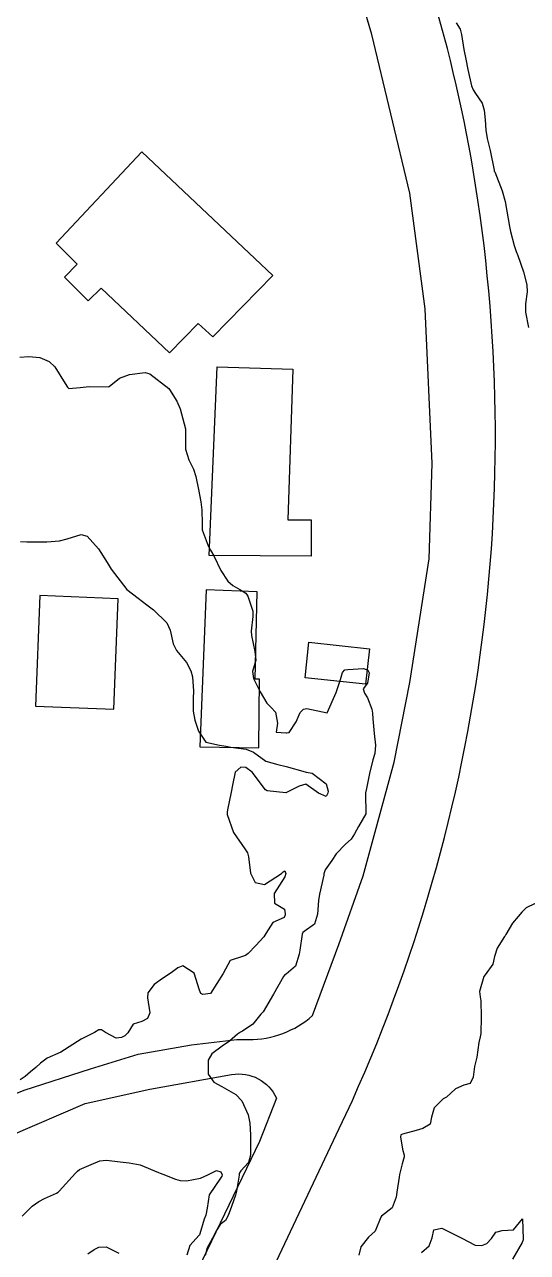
# Model space of a CAD drawing. Header units: metres. Extents: x 307586 to 320046, y 7427249 to 7434250.
# Drawn here: x 314439.6 to 314489.5, y 7432603.2 to 7432725.1 of the extents above; entities that cross this region are included whole.
import ezdxf

# ---------------------------------------------------------------- set-up
doc = ezdxf.new("R2010")
doc.units = ezdxf.units.M
doc.header["$MEASUREMENT"] = 0
for name, color, linetype in [('Curvas de Nivel 1m', 11, 'Continuous'), ('Edificações', 30, 'Continuous'), ('Vias Primárias', 230, 'Continuous'), ('Vias Secundárias', 230, 'Continuous')]:
    doc.layers.add(name, color=color, linetype=linetype)

msp = doc.modelspace()

# ---------------------------------------------------------------- linework, layer by layer
at = {"layer": 'Curvas de Nivel 1m', "flags": 128}
for points, elevation in [([(314482.43, 7432725.28), (314482.81, 7432724.65), (314482.95, 7432724.11), (314483.18, 7432722.64), (314483.37, 7432721.66), (314483.58, 7432720.64), (314483.96, 7432719.03), (314484.1, 7432718.63), (314484.35, 7432718.27), (314485.02, 7432717.3), (314485.21, 7432716.62), (314485.29, 7432715.65), (314485.36, 7432714.61), (314485.49, 7432713.8), (314485.8, 7432712.61), (314486.2, 7432710.65), (314486.21, 7432710.6), (314486.21, 7432710.56), (314486.25, 7432710.48), (314487, 7432708.59), (314487.29, 7432707.53), (314487.46, 7432706.59), (314487.71, 7432705.06), (314487.8, 7432704.58), (314488.17, 7432703.17), (314488.38, 7432702.58), (314488.54, 7432702.19), (314489.09, 7432700.57), (314489.42, 7432699.27), (314489.46, 7432698.57), (314489.29, 7432697.38), (314489.29, 7432696.57), (314489.6, 7432695.04)], 726), ([(314439.11, 7432692.09), (314440.03, 7432692.16), (314441.12, 7432692.05), (314442.02, 7432691.66), (314442.61, 7432691.12), (314443.64, 7432689.47), (314443.85, 7432689.11), (314443.99, 7432688.98), (314445.12, 7432689.09), (314445.99, 7432689.17), (314447.91, 7432689.15), (314447.99, 7432689.19), (314449.03, 7432690.02), (314450.01, 7432690.37), (314451.57, 7432690.58), (314452.01, 7432690.43), (314453.9, 7432688.99), (314453.99, 7432688.89), (314454.71, 7432687.71), (314455.05, 7432686.97), (314455.43, 7432685.48), (314455.55, 7432684.97), (314455.56, 7432684.59), (314455.55, 7432682.97), (314455.91, 7432681.89), (314456.35, 7432680.96), (314456.59, 7432680.25), (314456.85, 7432678.95), (314457.07, 7432677.74), (314457.2, 7432676.95), (314457.23, 7432675.54), (314457.23, 7432674.95), (314457.81, 7432673.37), (314458.05, 7432672.94), (314458.37, 7432672.36), (314459.07, 7432670.93), (314459.76, 7432669.86), (314460.26, 7432669.42), (314461.2, 7432668.9), (314461.54, 7432668.68), (314461.75, 7432668.38), (314462.25, 7432666.88), (314462.25, 7432666.36), (314462.09, 7432664.89), (314462.11, 7432664.47), (314462.43, 7432662.88), (314462.53, 7432662.02), (314462.23, 7432660.88), (314462.32, 7432660.21), (314462.96, 7432658.88), (314463.62, 7432657.76), (314464.06, 7432657.3), (314464.49, 7432656.86), (314464.68, 7432655.77), (314464.56, 7432654.86), (314465.56, 7432654.81), (314465.58, 7432654.81), (314465.61, 7432654.81), (314465.86, 7432654.84), (314466.54, 7432655.89), (314466.95, 7432656.83), (314467.29, 7432657.15), (314467.62, 7432657.2), (314469.61, 7432656.8), (314470.53, 7432658.79), (314470.95, 7432660.08), (314471.13, 7432660.78), (314471.39, 7432661.04), (314471.66, 7432661.09), (314473.22, 7432661.19), (314473.66, 7432661.03), (314473.8, 7432660.75), (314473.64, 7432659.72), (314473.21, 7432659.18), (314473.34, 7432658.75), (314473.63, 7432658.29), (314474.04, 7432657.16), (314474.11, 7432656.74), (314474.17, 7432656.18), (314474.28, 7432654.74), (314474.42, 7432653.58), (314474.36, 7432652.74), (314474.17, 7432652.12), (314473.83, 7432650.75), (314473.52, 7432649.27), (314473.43, 7432648.83), (314473.43, 7432648.75), (314473.46, 7432646.78), (314473.45, 7432646.75), (314472.74, 7432645.49), (314472.33, 7432644.76), (314471.99, 7432644.23), (314471.45, 7432643.75), (314470.5, 7432642.78), (314470.09, 7432642.13), (314469.42, 7432641.2), (314469.31, 7432640.91), (314469.29, 7432640.8), (314469.28, 7432640.67), (314468.87, 7432638.8), (314468.76, 7432638.17), (314468.66, 7432636.8), (314468.36, 7432635.8), (314467.35, 7432635.09), (314467.2, 7432634.97), (314467.15, 7432634.82), (314466.92, 7432633.23), (314466.86, 7432632.82), (314466.48, 7432631.65), (314465.55, 7432630.84), (314465.39, 7432630.74), (314465.29, 7432630.6), (314464.31, 7432628.85), (314463.26, 7432627.12), (314463.14, 7432626.98), (314463.05, 7432626.87), (314462.25, 7432625.87), (314461.23, 7432625.18), (314461.03, 7432625.09), (314460.72, 7432624.9), (314459.92, 7432624.2), (314459.21, 7432623.69), (314458.18, 7432622.93), (314457.81, 7432622.31), (314457.8, 7432620.93), (314458.37, 7432620.13), (314459.16, 7432619.7), (314460.57, 7432618.9), (314461.15, 7432618.26), (314461.78, 7432616.88), (314461.95, 7432616.05), (314462.01, 7432614.88), (314462.01, 7432613.96), (314462.01, 7432612.88), (314461.82, 7432612.14), (314461.06, 7432611.32), (314460.9, 7432611.05), (314460.88, 7432610.89), (314460.64, 7432609.29), (314460.53, 7432608.9), (314460.14, 7432607.78), (314459.8, 7432606.9), (314459.52, 7432606.39), (314459, 7432605.98), (314458.59, 7432605.31), (314458.4, 7432604.92), (314457.73, 7432603.69), (314457.51, 7432602.93)], 727), ([(314439.19, 7432673.78), (314439.81, 7432673.75), (314440.41, 7432673.75), (314441.81, 7432673.76), (314443.07, 7432673.85), (314443.81, 7432674.06), (314445.21, 7432674.48), (314445.82, 7432674.32), (314446.93, 7432673.07), (314447.78, 7432671.7), (314448.19, 7432671.06), (314449.75, 7432669.04), (314450.88, 7432668.16), (314451.74, 7432667.5), (314452.4, 7432667), (314453.71, 7432665.72), (314454.04, 7432664.98), (314454.35, 7432663.64), (314454.68, 7432662.98), (314455.67, 7432661.77), (314456.1, 7432660.96), (314456.25, 7432660.35), (314456.36, 7432658.95), (314456.34, 7432658.24), (314456.34, 7432656.95), (314456.5, 7432656.05), (314456.86, 7432654.95), (314457.57, 7432653.87), (314458.93, 7432653.56), (314459.57, 7432653.47), (314460.05, 7432653.39), (314461.57, 7432653.19), (314462.3, 7432652.88), (314463.55, 7432652), (314464.72, 7432651.67), (314465.54, 7432651.46), (314467.43, 7432650.93), (314467.53, 7432650.91), (314468.15, 7432650.81), (314469.52, 7432649.74), (314469.71, 7432649), (314469.69, 7432648.8), (314469.51, 7432648.49), (314468.76, 7432648.81), (314467.52, 7432649.71), (314466.84, 7432649.51), (314465.51, 7432648.84), (314463.68, 7432649.03), (314463.52, 7432649.14), (314462.17, 7432650.88), (314461.54, 7432651.35), (314461.05, 7432651.39), (314460.51, 7432650.91), (314460.22, 7432649.61), (314460.11, 7432648.91), (314459.73, 7432647.16), (314459.69, 7432646.92), (314459.71, 7432646.7), (314460.34, 7432644.9), (314461.45, 7432643.27), (314461.71, 7432642.89), (314461.83, 7432642.49), (314462, 7432640.88), (314462.48, 7432639.95), (314463.4, 7432639.76), (314465.1, 7432640.84), (314465.25, 7432641.01), (314465.42, 7432641.09), (314465.53, 7432640.84), (314465.41, 7432640.5), (314464.36, 7432638.86), (314464.41, 7432637.88), (314465.38, 7432637.3), (314465.47, 7432636.84), (314465.46, 7432636.75), (314465.37, 7432636.47), (314464.24, 7432635.98), (314463.53, 7432634.87), (314463.34, 7432634.55), (314462.53, 7432633.68), (314461.78, 7432632.89), (314461.51, 7432632.7), (314461.32, 7432632.64), (314460.01, 7432632.21), (314459.29, 7432630.91), (314458.03, 7432628.93), (314457.27, 7432628.84), (314457.09, 7432628.94), (314456.95, 7432629.27), (314456.42, 7432630.95), (314455.3, 7432631.68), (314454.79, 7432631.48), (314454.15, 7432630.98), (314453.29, 7432630.42), (314452.46, 7432629.82), (314451.83, 7432629), (314451.79, 7432628.48), (314452.02, 7432627), (314451.81, 7432626.44), (314451.24, 7432626.16), (314450.38, 7432625.88), (314449.84, 7432625.02), (314449.53, 7432624.71), (314449.22, 7432624.56), (314448.68, 7432624.5), (314447.62, 7432625.05), (314447.23, 7432625.31), (314446.98, 7432625.31), (314446.55, 7432625.07), (314445.67, 7432624.62), (314445.22, 7432624.38), (314443.2, 7432623.11), (314441.83, 7432622.49), (314441.19, 7432622.02), (314440.72, 7432621.59), (314440.2, 7432621.14), (314439.64, 7432620.67), (314439.16, 7432620.35)], 728), ([(314491.14, 7432638.28), (314489.38, 7432637.43), (314488.95, 7432636.99), (314488.57, 7432636.57), (314488.02, 7432635.92), (314487.35, 7432634.78), (314487.27, 7432634.65), (314487.22, 7432634.58), (314486.48, 7432633.44), (314486.24, 7432632.59), (314486.07, 7432631.84), (314485.3, 7432630.79), (314485.17, 7432630.6), (314484.75, 7432629.14), (314484.79, 7432628.61), (314484.86, 7432628.2), (314484.9, 7432626.61), (314484.87, 7432624.96), (314484.81, 7432624.61), (314484.68, 7432624.07), (314484.46, 7432622.61), (314484.25, 7432621.67), (314484.12, 7432620.62), (314483.8, 7432620), (314483.17, 7432619.83), (314482.35, 7432619.45), (314481.45, 7432618.65), (314481.27, 7432618.53), (314481.15, 7432618.46), (314480.23, 7432617.57), (314479.97, 7432616.66), (314479.84, 7432615.95), (314479.12, 7432615.52), (314478.47, 7432615.32), (314477.11, 7432614.97), (314476.93, 7432614.88), (314476.89, 7432614.7), (314477.09, 7432613.48), (314477.27, 7432612.88), (314477.27, 7432612.7), (314477.08, 7432612.03), (314476.81, 7432610.96), (314476.76, 7432610.7), (314476.55, 7432609.19), (314476.48, 7432608.71), (314476.08, 7432607.65), (314475.01, 7432606.81), (314474.96, 7432606.72), (314474.37, 7432605.35), (314473.73, 7432604.74), (314472.97, 7432603.78), (314472.76, 7432602.96)], 726), ([(314439.35, 7432606.81), (314439.69, 7432607.14), (314440.36, 7432607.8), (314441.02, 7432608.27), (314441.57, 7432608.58), (314442.78, 7432609.11), (314442.94, 7432609.2), (314443.03, 7432609.29), (314444.66, 7432611.09), (314444.84, 7432611.3), (314445.06, 7432611.44), (314446.2, 7432611.94), (314447.07, 7432612.3), (314447.73, 7432612.39), (314449.07, 7432612.23), (314449.97, 7432612.12), (314451.07, 7432611.91), (314452.88, 7432611.17), (314453.05, 7432611.09), (314453.31, 7432610.99), (314454.57, 7432610.49), (314455.05, 7432610.36), (314455.67, 7432610.33), (314457.05, 7432610.58), (314457.78, 7432610.93), (314458.64, 7432611.34), (314459.06, 7432611.23), (314459.2, 7432610.91), (314459.18, 7432610.78), (314459.05, 7432610.58), (314457.92, 7432608.93), (314457.7, 7432607.61), (314457.57, 7432606.93), (314457.43, 7432606.51), (314456.99, 7432605.08), (314456.95, 7432604.98), (314456.91, 7432604.94), (314456, 7432603.92), (314455.71, 7432602.95)], 728), ([(314478.97, 7432603.21), (314479.76, 7432603.87), (314480.03, 7432604.66), (314480.21, 7432605.45), (314481, 7432605.64), (314482.98, 7432604.63), (314484.31, 7432603.94), (314484.98, 7432603.92), (314485.47, 7432604.1), (314485.93, 7432604.59), (314486.35, 7432605.23), (314487, 7432605.4), (314488.11, 7432605.45), (314489.01, 7432606.55), (314489.06, 7432604.55), (314489.06, 7432604.48), (314488.98, 7432604.21), (314488.01, 7432602.56)], 726), ([(314445.87, 7432603.07), (314446.5, 7432603.53), (314446.97, 7432603.73), (314447.69, 7432603.77), (314448.96, 7432603.16)], 729)]:
    msp.add_lwpolyline(points, dxfattribs=dict(at, elevation=elevation))
at = {"layer": 'Edificações'}
for points in [[(314451.22, 7432712.49), (314442.72, 7432703.42), (314444.83, 7432701.31), (314443.56, 7432700.04), (314445.92, 7432697.68), (314447.19, 7432698.95), (314453.98, 7432692.51), (314456.82, 7432695.42), (314458.27, 7432694.11), (314464.23, 7432700.21)], [(314468.03, 7432672.34), (314457.92, 7432672.41), (314458.71, 7432691.12), (314466.22, 7432690.91), (314465.72, 7432675.95), (314468.03, 7432675.95)], [(314441.12, 7432668.42), (314440.69, 7432657.46), (314448.44, 7432657.16), (314448.88, 7432668.11)], [(314457, 7432653.41), (314462.85, 7432653.32), (314462.9, 7432660.14), (314462.47, 7432660.14), (314462.68, 7432668.8), (314457.63, 7432669.01)], [(314467.81, 7432663.81), (314473.83, 7432663.15), (314473.44, 7432659.62), (314467.43, 7432660.27)]]:
    msp.add_lwpolyline(points, close=True, dxfattribs=at)
at = {"layer": 'Vias Primárias'}
msp.add_lwpolyline([(314454.37, 7432580.7), (314470.83, 7432615.51, 0.076264), (314484.82, 7432662.54, 0.076118), (314484.11, 7432710.65, 0.067102), (314472.43, 7432748.31, 0.043407), (314453.13, 7432781.91), (314449.25, 7432787.23), (314442.38, 7432797.82), (314420.74, 7432834.53), (314401.88, 7432865.17), (314397.18, 7432872.52, -0.209544), (314396.08, 7432879.48), (314399.09, 7432888.79), (314401.54, 7432895.19), (314404.83, 7432899.61), (314414.76, 7432910.44)], format="xyb", dxfattribs=at)
msp.add_lwpolyline([(314454.37, 7432580.7), (314470.83, 7432615.51, 0.076264), (314484.82, 7432662.54, 0.076118), (314484.11, 7432710.65, 0.067102), (314472.43, 7432748.31, 0.043407), (314453.13, 7432781.91), (314449.25, 7432787.23), (314442.38, 7432797.82), (314420.74, 7432834.53), (314401.88, 7432865.17), (314397.18, 7432872.52, -0.209544), (314396.08, 7432879.48), (314399.09, 7432888.79), (314401.54, 7432895.19), (314404.83, 7432899.61), (314414.76, 7432910.44)], format="xyb", dxfattribs=at)
for points in [[(314468.18, 7432626.73), (314470.79, 7432633.78), (314473.2, 7432640.61), (314476.28, 7432651.9), (314477.82, 7432659.79), (314479.74, 7432672.08), (314480.03, 7432681.54), (314479.35, 7432696.89), (314477.81, 7432708.38), (314474.04, 7432724.12), (314471.63, 7432732.34), (314468.73, 7432739.86), (314464.96, 7432747.98), (314458.88, 7432759.65), (314451.73, 7432772.02), (314441.49, 7432789.4), (314429.52, 7432807.45), (314422.19, 7432819.43)], [(314468.18, 7432626.73), (314470.79, 7432633.78), (314473.2, 7432640.61), (314476.28, 7432651.9), (314477.82, 7432659.79), (314479.74, 7432672.08), (314480.03, 7432681.54), (314479.35, 7432696.89), (314477.81, 7432708.38), (314474.04, 7432724.12), (314471.63, 7432732.34), (314468.73, 7432739.86), (314464.96, 7432747.98), (314458.88, 7432759.65), (314451.73, 7432772.02), (314441.49, 7432789.4), (314429.52, 7432807.45), (314422.19, 7432819.43)], [(314464.6, 7432618.52), (314462.9, 7432614.25), (314455.95, 7432599.8)], [(314464.6, 7432618.52), (314462.9, 7432614.25), (314455.95, 7432599.8)]]:
    msp.add_lwpolyline(points, dxfattribs=at)
at = {"layer": 'Vias Secundárias'}
msp.add_lwpolyline([(314380, 7432607.97), (314381.32, 7432606.52, 0.217345), (314387.79, 7432603.75, 0.056904), (314391.61, 7432604.28), (314403.89, 7432607.3), (314418.55, 7432610.62), (314421.98, 7432611.81), (314432.01, 7432616.29), (314439.54, 7432619.33), (314446.14, 7432621.44), (314450.88, 7432622.89), (314456.16, 7432623.82), (314460.66, 7432624.35), (314461.84, 7432624.35, 0.181252), (314468.18, 7432626.73, 2.667961)], format="xyb", dxfattribs=at)
msp.add_lwpolyline([(314380, 7432607.97), (314381.32, 7432606.52, 0.217345), (314387.79, 7432603.75, 0.056904), (314391.61, 7432604.28), (314403.89, 7432607.3), (314418.55, 7432610.62), (314421.98, 7432611.81), (314432.01, 7432616.29), (314439.54, 7432619.33), (314446.14, 7432621.44), (314450.88, 7432622.89), (314456.16, 7432623.82), (314460.66, 7432624.35), (314461.84, 7432624.35, 0.181252), (314468.18, 7432626.73, 2.667961)], format="xyb", dxfattribs=at)
at = {"layer": 'Vias Secundárias', "elevation": 751.25}
msp.add_lwpolyline([(314378.16, 7432596.23), (314380.15, 7432597.67), (314385, 7432599.24), (314388.28, 7432599.77), (314393.65, 7432601.34), (314402.43, 7432603.57), (314415.04, 7432606.2), (314423.16, 7432608.03), (314438.23, 7432614.84), (314445.6, 7432618), (314452.02, 7432619.44), (314460.14, 7432620.88, -0.343757), (314464.6, 7432618.52, -2.278095)], format="xyb", dxfattribs=at)
msp.add_lwpolyline([(314378.16, 7432596.23), (314380.15, 7432597.67), (314385, 7432599.24), (314388.28, 7432599.77), (314393.65, 7432601.34), (314402.43, 7432603.57), (314415.04, 7432606.2), (314423.16, 7432608.03), (314438.23, 7432614.84), (314445.6, 7432618), (314452.02, 7432619.44), (314460.14, 7432620.88, -0.343757), (314464.6, 7432618.52, -2.278095)], format="xyb", dxfattribs=at)

doc.saveas('drawing.dxf')
